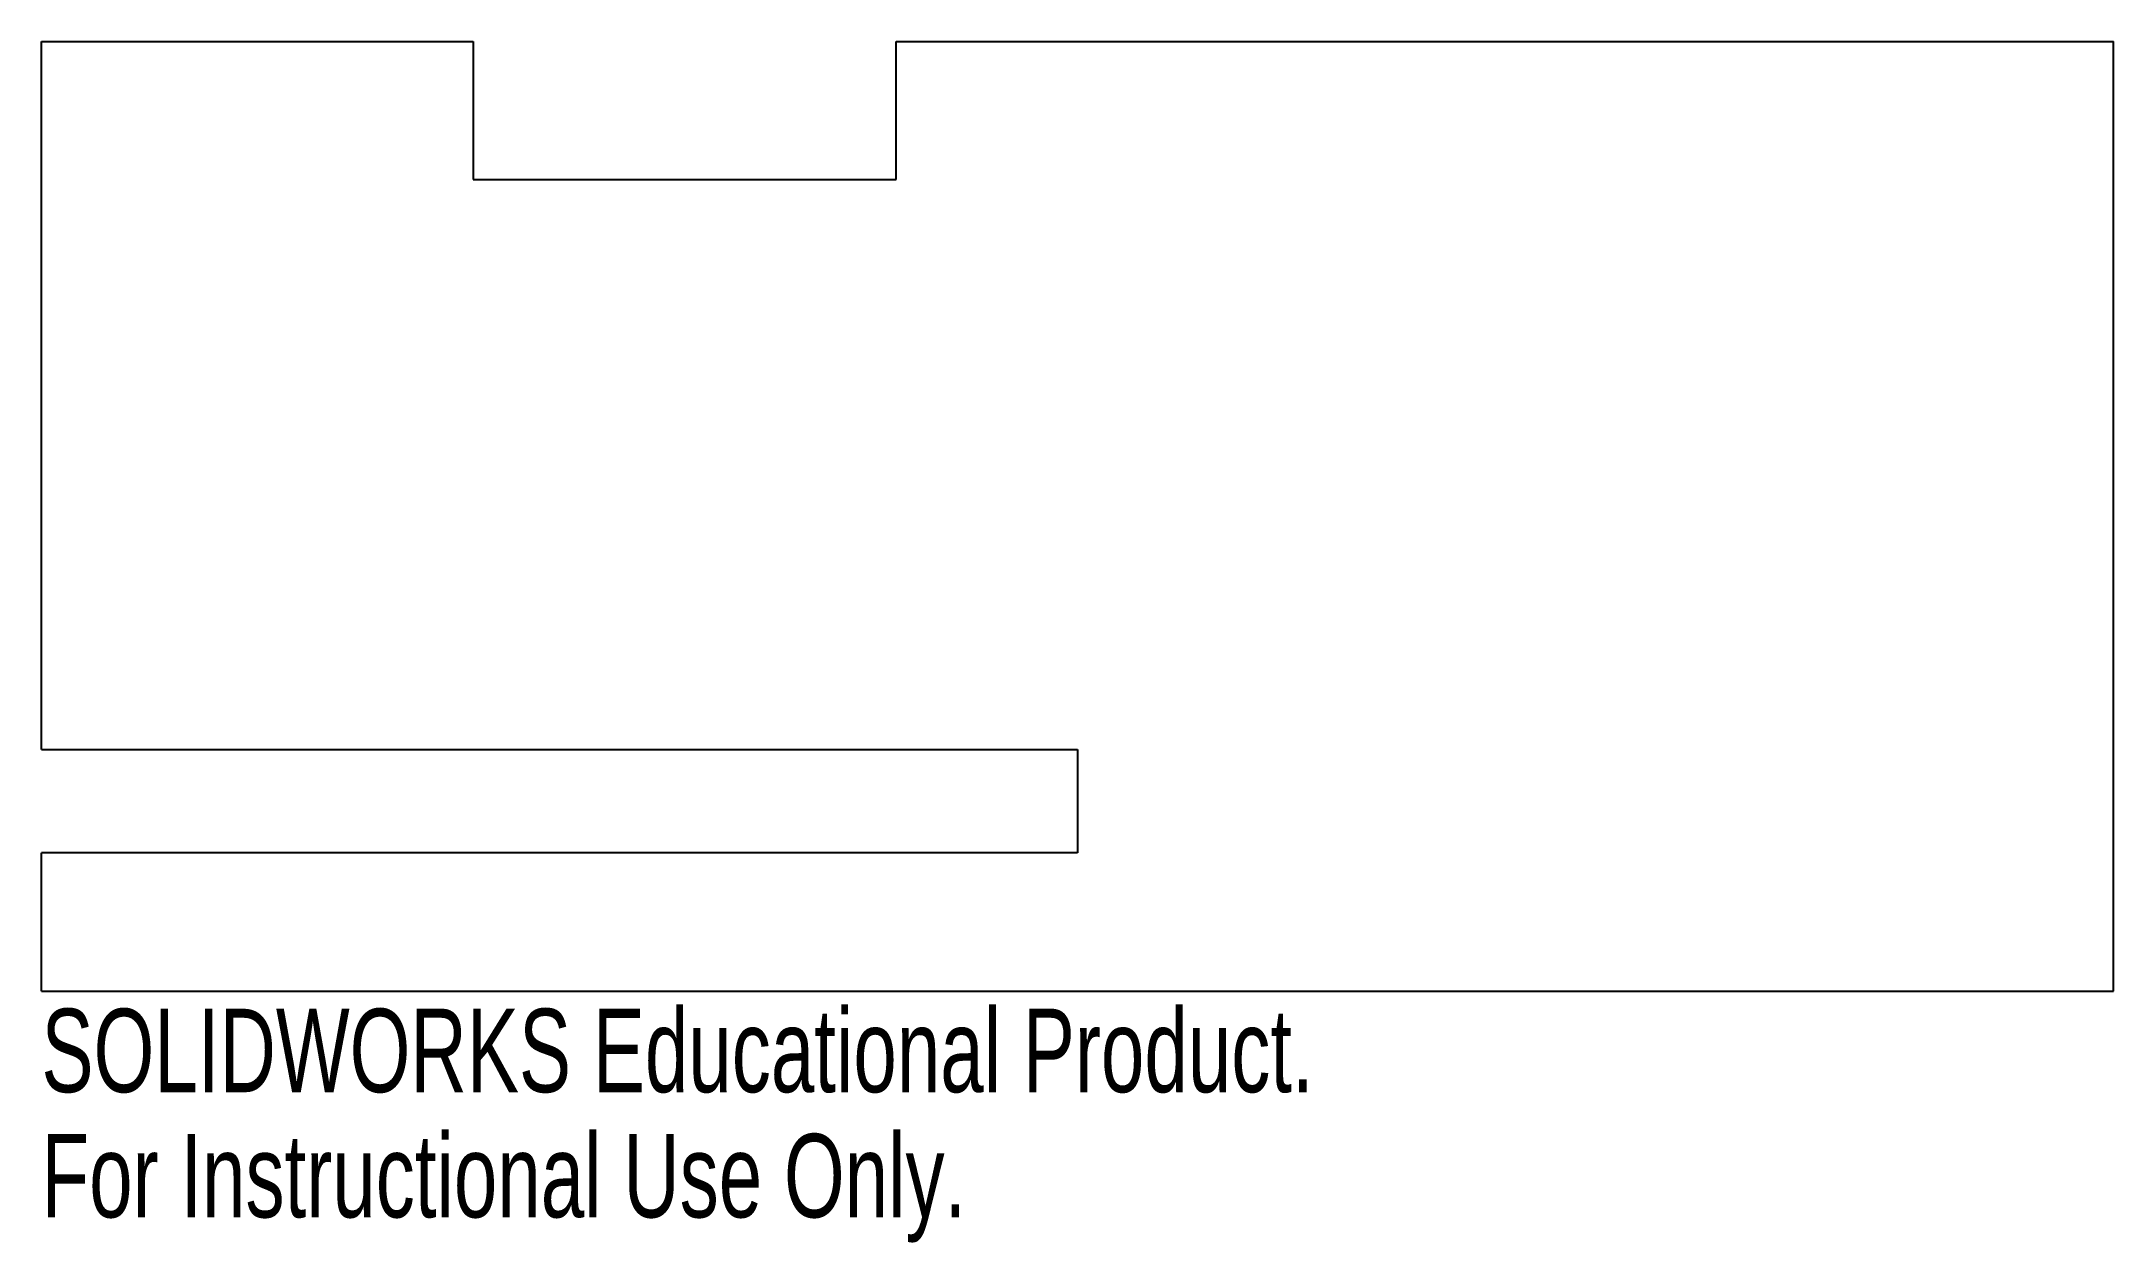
# Model space of a CAD drawing. Header units: millimetres. Extents: x -60 to 60, y -38 to 32.
import ezdxf

# ---------------------------------------------------------------- set-up
doc = ezdxf.new("R2010")
doc.units = ezdxf.units.MM
doc.styles.add('SLDTEXTSTYLE0', font='TXT', dxfattribs={"width": 0.7})

msp = doc.modelspace()

# ---------------------------------------------------------------- linework, layer by layer
at = {"color": 7, "linetype": 'Continuous', "lineweight": 25}
for p, q in [((-60, 32), (-35, 32)), ((-60, -9), (-60, 32)), ((-35, 32), (-35, 24)), ((-10.5, 24), (-10.5, 32)), ((-10.5, 32), (60, 32)), ((60, -23), (60, 32)), ((-35, 24), (-10.5, 24)), ((-60, -9), (0, -9)), ((0, -9), (0, -15)), ((0, -15), (-60, -15)), ((-60, -23), (-60, -15)), ((-60, -23), (60, -23))]:
    msp.add_line(p, q, dxfattribs=at)

# ---------------------------------------------------------------- texts
at = {"color": 7, "linetype": 'Continuous', "char_height": 4.8336, "attachment_point": 1, "style": 'SLDTEXTSTYLE0'}
for s, insert in [('SOLIDWORKS Educational Product.', (-60, -24.02)), ('For Instructional Use Only.', (-60, -31.27))]:
    msp.add_mtext(s, dxfattribs=dict(at, insert=insert))

doc.saveas('drawing.dxf')
